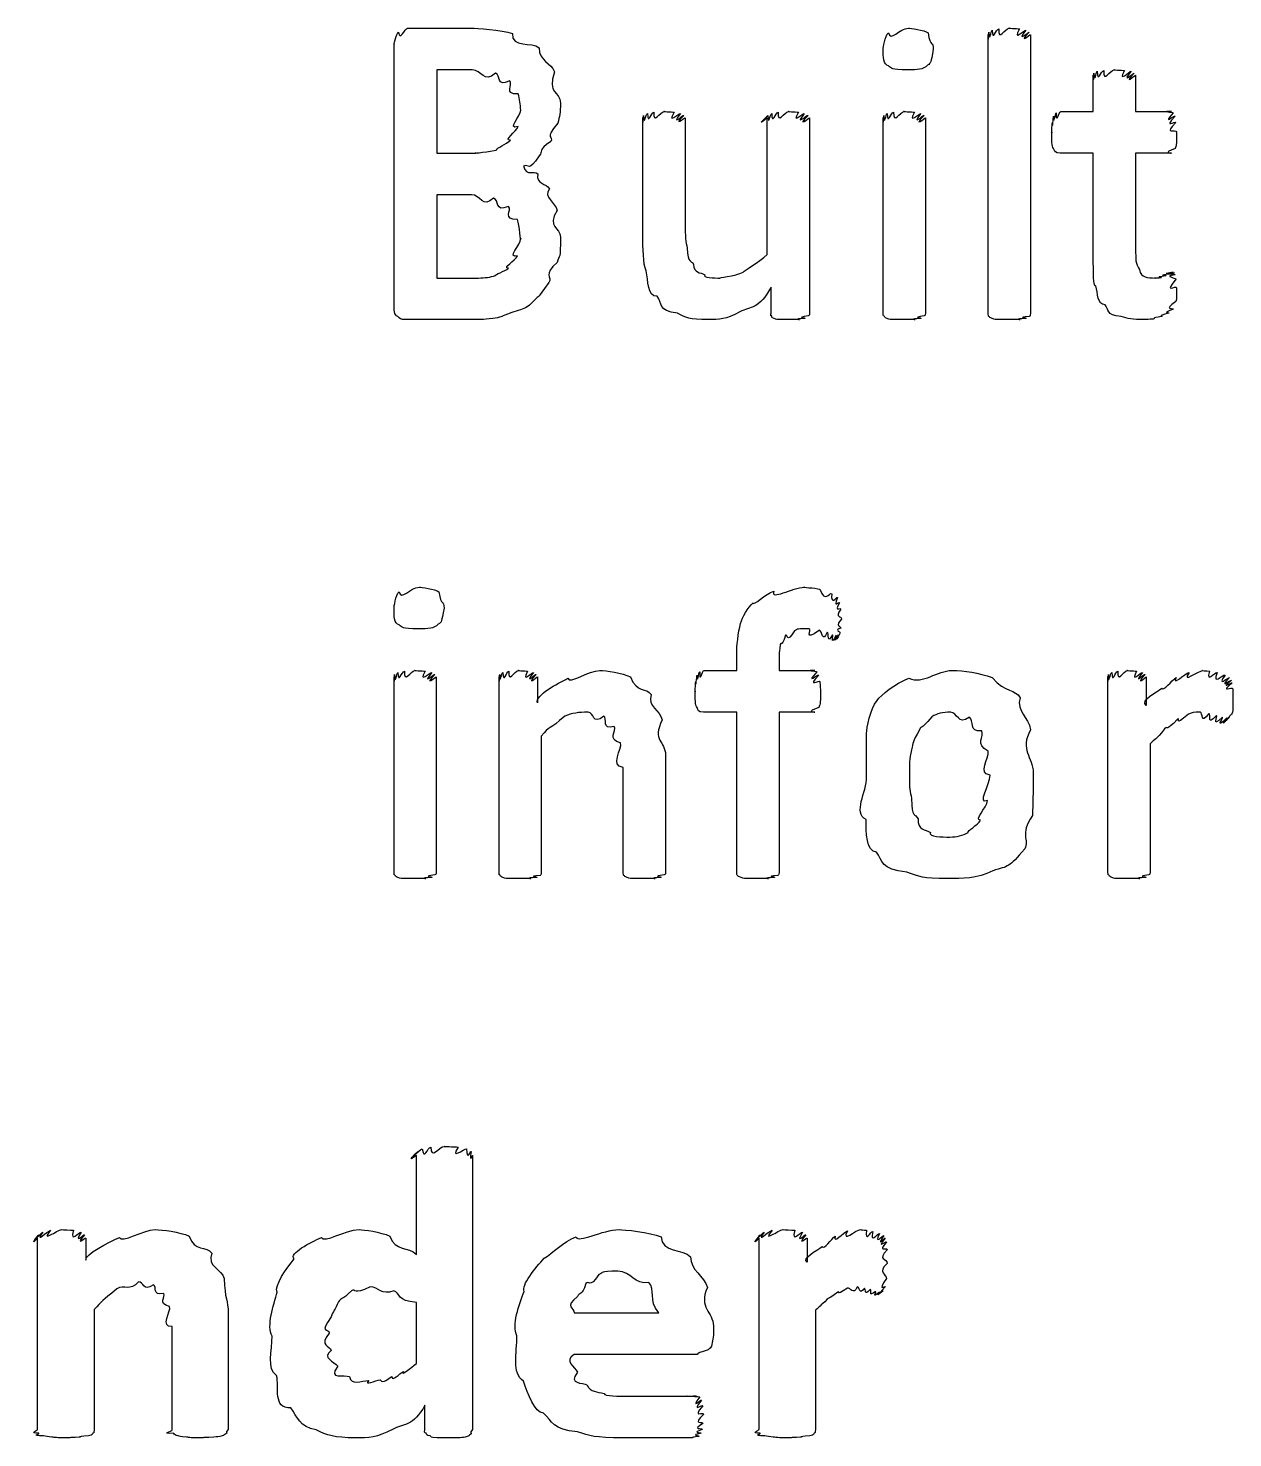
# Model space of a CAD drawing. Header units: millimetres. Extents: x 0 to 216, y 0 to 279.
# Drawn here: x 22.65 to 32.86, y 76.6 to 88.54 of the extents above; entities that cross this region are included whole.
import ezdxf

# ---------------------------------------------------------------- set-up
doc = ezdxf.new("R2010")
doc.units = ezdxf.units.MM
doc.layers.get('0').update_dxf_attribs({"linetype": 'CONTINUOUS'})

msp = doc.modelspace()

# ---------------------------------------------------------------- linework, layer by layer
at = {"color": 0}
for p, q in [((25.8685, 88.5391), (26.4087, 88.5391)), ((25.7528, 86.202), (25.7528, 88.4068)), ((30.7895, 86.1247), (30.7895, 88.4837)), ((31.1478, 88.4837), (31.1478, 86.1247)), ((30.3237, 88.3627), (30.3237, 88.3627)), ((26.4142, 88.1863), (26.1166, 88.1863)), ((26.1166, 88.1863), (26.1166, 87.4808)), ((31.6797, 87.8336), (31.6797, 88.1422)), ((32.038, 88.1422), (32.038, 87.8336)), ((26.8277, 87.8445), (26.8277, 87.8445)), ((31.4041, 87.8336), (31.6797, 87.8336)), ((32.038, 87.8336), (32.3412, 87.8336)), ((27.8626, 86.7914), (27.8626, 87.7782)), ((28.2208, 87.7782), (28.2208, 86.8909)), ((28.9154, 86.6207), (28.9154, 87.7782)), ((29.2737, 87.7782), (29.2737, 86.1247)), ((29.8993, 86.1247), (29.8993, 87.7782)), ((30.2576, 87.7782), (30.2576, 86.1247)), ((26.1166, 87.4808), (26.4473, 87.4808)), ((31.6797, 87.4808), (31.3986, 87.4808)), ((31.6797, 86.5875), (31.6797, 87.4808)), ((32.3412, 87.4808), (32.038, 87.4808)), ((32.038, 87.4808), (32.038, 86.7089)), ((26.4087, 87.128), (26.1166, 87.128)), ((26.1166, 87.128), (26.1166, 86.4224)), ((26.8277, 86.7586), (26.8277, 86.7586)), ((27.1639, 86.7696), (27.1639, 86.7696)), ((26.1166, 86.4224), (26.4694, 86.4224)), ((28.9485, 86.1247), (28.9485, 86.3452)), ((32.3853, 86.3395), (32.3853, 86.3395)), ((26.4197, 86.0697), (25.8575, 86.0697)), ((26.1772, 83.6263), (26.1772, 83.6263)), ((29.5451, 83.5325), (29.5451, 83.5325)), ((28.6577, 83.0972), (28.6577, 83.246)), ((29.016, 83.2072), (29.016, 83.0972)), ((25.7528, 81.3883), (25.7528, 83.0421)), ((26.1111, 83.0421), (26.1111, 81.3883)), ((26.643, 81.3883), (26.643, 83.0421)), ((26.9682, 83.0421), (26.9682, 82.8216)), ((28.3766, 83.0972), (28.6577, 83.0972)), ((29.016, 83.0972), (29.3191, 83.0972)), ((31.8037, 81.3883), (31.8037, 83.0421)), ((32.129, 83.0421), (32.129, 82.7994)), ((32.8621, 82.8601), (32.8621, 82.8601)), ((28.6577, 82.7444), (28.3766, 82.7444)), ((28.6577, 81.3883), (28.6577, 82.7444)), ((29.3191, 82.7444), (29.016, 82.7444)), ((29.016, 82.7444), (29.016, 81.3883)), ((27.0013, 82.5405), (27.0013, 81.3883)), ((32.162, 82.4742), (32.162, 81.3883)), ((28.0541, 82.3807), (28.0541, 81.3883)), ((27.6958, 81.3883), (27.6958, 82.2759)), ((30.806, 82.2096), (30.806, 82.2096)), ((31.1699, 82.2318), (31.1699, 82.2318)), ((25.943, 78.1498), (25.943, 78.9876)), ((26.417, 78.9876), (26.417, 76.6671)), ((22.7321, 76.6671), (22.7321, 78.2877)), ((23.14, 78.2877), (23.14, 78.1004)), ((28.8465, 76.6671), (28.8465, 78.2877)), ((29.2544, 78.2877), (29.2544, 78.0838)), ((29.9324, 78.0729), (29.9324, 78.0729)), ((23.2117, 77.6813), (23.2117, 76.6618)), ((24.3472, 77.6482), (24.3472, 76.6671)), ((25.943, 77.2238), (25.943, 77.742)), ((27.2796, 77.6538), (27.9962, 77.6538)), ((29.326, 77.676), (29.326, 76.6671)), ((23.8731, 76.6618), (23.8731, 77.5381)), ((28.4593, 77.5437), (28.4593, 77.4665)), ((28.3104, 77.301), (27.2796, 77.301)), ((26.0146, 76.6727), (26.0146, 76.871))]:
    msp.add_line(p, q, dxfattribs=at)
for points in [[(25.7528, 88.4068), (25.7528, 88.3804), (25.7652, 88.4865), (25.7914, 88.5059)], [(25.7914, 88.5059), (25.8038, 88.4206), (25.8423, 88.5391), (25.8685, 88.5391)], [(26.4087, 88.5391), (26.4473, 88.5391), (26.6637, 88.5239), (26.756, 88.495)], [(29.9434, 88.5003), (29.9613, 88.4206), (30.033, 88.5391), (30.1143, 88.5391)], [(30.1143, 88.5391), (30.1225, 88.5391), (30.2493, 88.5254), (30.2796, 88.5003)], [(30.7895, 88.4837), (30.7895, 88.3916), (30.7909, 88.4975), (30.795, 88.5059)], [(30.795, 88.5059), (30.8005, 88.4068), (30.8115, 88.5183), (30.8226, 88.5225)], [(30.8226, 88.5225), (30.8253, 88.4178), (30.8556, 88.5335), (30.8777, 88.5335)], [(30.8777, 88.5335), (30.8736, 88.4206), (30.9328, 88.5391), (30.9659, 88.5391)], [(30.9659, 88.5391), (30.9438, 88.5391), (31.032, 88.5363), (31.0541, 88.5335)], [(31.0541, 88.5335), (30.9907, 88.4178), (31.0982, 88.5292), (31.1092, 88.5225)], [(31.1092, 88.5225), (31.0169, 88.4068), (31.1326, 88.5126), (31.1368, 88.5059)], [(31.1368, 88.5059), (31.0279, 88.3916), (31.1478, 88.4908), (31.1478, 88.4837)], [(26.756, 88.495), (26.7477, 88.3652), (26.9227, 88.4287), (26.982, 88.3737)], [(29.8993, 88.3627), (29.8993, 88.3694), (29.9131, 88.4742), (29.9434, 88.5003)], [(30.2796, 88.5003), (30.2989, 88.3737), (30.3237, 88.4315), (30.3237, 88.3627)], [(26.982, 88.3737), (26.9834, 88.2551), (27.0839, 88.2495), (27.1143, 88.1697)], [(29.9434, 88.2191), (29.8993, 88.2329), (29.8993, 88.2922), (29.8993, 88.3627)], [(30.3237, 88.3627), (30.2989, 88.2371), (30.3072, 88.2495), (30.2741, 88.2248)], [(26.6127, 88.1585), (26.5135, 88.0678), (26.4983, 88.1863), (26.4142, 88.1863)], [(26.734, 88.0925), (26.6127, 88.0346), (26.6637, 88.1433), (26.6127, 88.1585)], [(27.1143, 88.1697), (27.0454, 87.9796), (27.1639, 88.0043), (27.1639, 87.9052)], [(30.1088, 88.1863), (29.9572, 88.1863), (29.9723, 88.1973), (29.9434, 88.2191)], [(30.2741, 88.2248), (30.2369, 88.1863), (30.1887, 88.1863), (30.1088, 88.1863)], [(31.6797, 88.1422), (31.6797, 88.0428), (31.6811, 88.1503), (31.6852, 88.1585)], [(31.6852, 88.1585), (31.6907, 88.0565), (31.7018, 88.1712), (31.7128, 88.175)], [(31.7128, 88.175), (31.7155, 88.065), (31.7459, 88.1807), (31.7679, 88.1807)], [(31.7679, 88.1807), (31.7638, 88.0678), (31.823, 88.1863), (31.8561, 88.1863)], [(31.8561, 88.1863), (31.8341, 88.1863), (31.9223, 88.1835), (31.9443, 88.1807)], [(31.9443, 88.1807), (31.8809, 88.065), (31.9884, 88.1779), (31.9994, 88.175)], [(31.9994, 88.175), (31.9071, 88.0565), (32.0228, 88.1655), (32.027, 88.1585)], [(32.027, 88.1585), (31.9181, 88.0428), (32.038, 88.1447), (32.038, 88.1422)], [(26.8056, 87.9821), (26.6747, 87.9768), (26.767, 88.0622), (26.734, 88.0925)], [(26.8277, 87.8445), (26.8222, 87.8914), (26.8194, 87.9408), (26.8056, 87.9821)], [(27.1639, 87.9052), (27.1639, 87.8223), (27.1556, 87.7895), (27.1418, 87.7341)], [(26.8056, 87.7066), (26.7036, 87.6748), (26.8277, 87.7962), (26.8277, 87.8445)], [(27.8626, 87.7782), (27.8626, 87.6861), (27.8639, 87.7919), (27.8681, 87.8004)], [(27.8681, 87.8004), (27.8736, 87.7013), (27.886, 87.8127), (27.9011, 87.817)], [(27.9011, 87.817), (27.9025, 87.7122), (27.9342, 87.8279), (27.9563, 87.8279)], [(27.9563, 87.8279), (27.9466, 87.715), (28.0072, 87.8336), (28.0445, 87.8336)], [(28.0445, 87.8336), (28.0169, 87.8336), (28.1051, 87.8307), (28.1271, 87.8279)], [(28.1271, 87.8279), (28.061, 87.7122), (28.1671, 87.8237), (28.1823, 87.817)], [(28.1823, 87.817), (28.0899, 87.7013), (28.2057, 87.8071), (28.2098, 87.8004)], [(28.2098, 87.8004), (28.101, 87.69), (28.2208, 87.7895), (28.2208, 87.7782)], [(28.9154, 87.7782), (28.7996, 87.6861), (28.9168, 87.7919), (28.9209, 87.8004)], [(28.9209, 87.8004), (28.9278, 87.7013), (28.9388, 87.8127), (28.954, 87.817)], [(28.954, 87.817), (28.9567, 87.7122), (28.987, 87.8279), (29.0091, 87.8279)], [(29.0091, 87.8279), (29.0008, 87.715), (29.0601, 87.8336), (29.0973, 87.8336)], [(29.0973, 87.8336), (29.0711, 87.8336), (29.1579, 87.8307), (29.1799, 87.8279)], [(29.1799, 87.8279), (29.1152, 87.7122), (29.2185, 87.8237), (29.2296, 87.817)], [(29.2296, 87.817), (29.1414, 87.7013), (29.2544, 87.8071), (29.2626, 87.8004)], [(29.2626, 87.8004), (29.1551, 87.6861), (29.2737, 87.7852), (29.2737, 87.7782)], [(29.8993, 87.7782), (29.8993, 87.6861), (29.9007, 87.7919), (29.9048, 87.8004)], [(29.9048, 87.8004), (29.9103, 87.7013), (29.9213, 87.8127), (29.9324, 87.817)], [(29.9324, 87.817), (29.9351, 87.7122), (29.9654, 87.8279), (29.9875, 87.8279)], [(29.9875, 87.8279), (29.9834, 87.715), (30.0426, 87.8336), (30.0757, 87.8336)], [(30.0757, 87.8336), (30.0536, 87.8336), (30.1418, 87.8307), (30.1639, 87.8279)], [(30.1639, 87.8279), (30.1005, 87.7122), (30.208, 87.8237), (30.219, 87.817)], [(30.219, 87.817), (30.1267, 87.7013), (30.2424, 87.8071), (30.2466, 87.8004)], [(30.2466, 87.8004), (30.1377, 87.6861), (30.2576, 87.7852), (30.2576, 87.7782)], [(31.3325, 87.7397), (31.3338, 87.6748), (31.3393, 87.7796), (31.3435, 87.7947)], [(31.3435, 87.7947), (31.3449, 87.7037), (31.3573, 87.8184), (31.3655, 87.8223)], [(31.3655, 87.8223), (31.3628, 87.715), (31.389, 87.8336), (31.4041, 87.8336)], [(32.3412, 87.8336), (32.2447, 87.8336), (32.3536, 87.8293), (32.3577, 87.8223)], [(32.3577, 87.8223), (32.2557, 87.7037), (32.3701, 87.8085), (32.3742, 87.7947)], [(32.3742, 87.7947), (32.264, 87.6748), (32.3798, 87.7616), (32.3798, 87.7397)], [(26.7395, 87.5908), (26.6747, 87.5866), (26.7904, 87.6625), (26.8056, 87.7066)], [(27.1418, 87.7341), (27.0206, 87.5937), (27.1102, 87.6268), (27.0812, 87.5799)], [(31.3269, 87.6572), (31.3269, 87.6307), (31.3283, 87.7175), (31.3325, 87.7397)], [(32.3798, 87.7397), (32.2667, 87.6307), (32.3853, 87.69), (32.3853, 87.6572)], [(26.6237, 87.5083), (26.6154, 87.5206), (26.7091, 87.5577), (26.7395, 87.5908)], [(27.0812, 87.5799), (26.9655, 87.5026), (27.022, 87.4945), (26.982, 87.4586)], [(31.3435, 87.5192), (31.3269, 87.5358), (31.3269, 87.5937), (31.3269, 87.6572)], [(32.3853, 87.6572), (32.3853, 87.5358), (32.3812, 87.5482), (32.3742, 87.5192)], [(26.4473, 87.4808), (26.406, 87.4808), (26.5796, 87.4889), (26.6237, 87.5083)], [(26.982, 87.4586), (26.8883, 87.3111), (26.9007, 87.3926), (26.8497, 87.3704)], [(31.3986, 87.4808), (31.3517, 87.4808), (31.3573, 87.4931), (31.3435, 87.5192)], [(32.3742, 87.5192), (32.253, 87.4808), (32.3549, 87.4808), (32.3412, 87.4808)], [(26.8497, 87.3704), (26.88, 87.2779), (26.9338, 87.3372), (26.971, 87.3044)], [(26.971, 87.3044), (26.9572, 87.212), (27.044, 87.2285), (27.0702, 87.1774)], [(26.5961, 87.1001), (26.5024, 87.0095), (26.4859, 87.128), (26.4087, 87.128)], [(26.7229, 87.0285), (26.6017, 86.9763), (26.6471, 87.085), (26.5961, 87.1001)], [(27.0702, 87.1774), (27.0123, 87.1086), (27.1212, 87.0645), (27.1363, 86.9957)], [(26.8001, 86.9184), (26.6678, 86.9142), (26.756, 86.9982), (26.7229, 87.0285)], [(27.1363, 86.9957), (27.0454, 86.8521), (27.1639, 86.8497), (27.1639, 86.7696)], [(26.8277, 86.7586), (26.8222, 86.7089), (26.818, 86.8743), (26.8001, 86.9184)], [(28.2208, 86.8909), (28.2181, 86.7639), (28.2264, 86.7311), (28.2374, 86.6757)], [(26.8001, 86.6098), (26.7036, 86.5904), (26.8277, 86.7033), (26.8277, 86.7586)], [(27.1639, 86.7696), (27.1639, 86.5766), (27.1543, 86.6207), (27.1363, 86.5547)], [(27.8901, 86.4828), (27.8626, 86.5463), (27.8626, 86.6704), (27.8626, 86.7914)], [(26.7229, 86.505), (26.6678, 86.5064), (26.7808, 86.5685), (26.8001, 86.6098)], [(28.2374, 86.6757), (28.2443, 86.5396), (28.2704, 86.578), (28.2925, 86.5382)], [(28.7114, 86.4718), (28.7252, 86.4884), (28.841, 86.5547), (28.9154, 86.6207)], [(32.038, 86.7089), (32.0353, 86.5173), (32.0491, 86.541), (32.0711, 86.4941)], [(26.6127, 86.4443), (26.6044, 86.4514), (26.6926, 86.4789), (26.7229, 86.505)], [(27.1363, 86.5547), (27.0123, 86.4471), (27.0977, 86.4348), (27.0647, 86.3836)], [(27.9838, 86.2679), (27.8984, 86.2637), (27.908, 86.4016), (27.8901, 86.4828)], [(28.2925, 86.5382), (28.2925, 86.4623), (28.349, 86.4718), (28.3862, 86.45)], [(28.5185, 86.4224), (28.4827, 86.4224), (28.648, 86.4387), (28.7114, 86.4718)], [(31.7018, 86.3561), (31.6797, 86.3258), (31.6797, 86.4994), (31.6797, 86.5875)], [(32.0711, 86.4941), (32.0835, 86.4224), (32.14, 86.4224), (32.2034, 86.4224)], [(32.3301, 86.4609), (32.2419, 86.4553), (32.3494, 86.4718), (32.3577, 86.4718)], [(32.3577, 86.4718), (32.253, 86.4553), (32.3646, 86.469), (32.3687, 86.4665)], [(26.4694, 86.4224), (26.5204, 86.4224), (26.5713, 86.4291), (26.6127, 86.4443)], [(27.0647, 86.3836), (26.9503, 86.2266), (26.9985, 86.2859), (26.9544, 86.2461)], [(28.3862, 86.45), (28.3656, 86.4224), (28.4661, 86.4224), (28.5185, 86.4224)], [(31.7789, 86.1963), (31.7128, 86.1977), (31.7197, 86.2926), (31.7018, 86.3561)], [(32.2034, 86.4224), (32.1675, 86.4224), (32.2433, 86.4235), (32.2585, 86.4277)], [(32.2585, 86.4277), (32.1979, 86.4334), (32.286, 86.4401), (32.2971, 86.4443)], [(32.2971, 86.4443), (32.2227, 86.4443), (32.3219, 86.4567), (32.3301, 86.4609)], [(32.3687, 86.4665), (32.2599, 86.4514), (32.3742, 86.4609), (32.3742, 86.45)], [(32.3742, 86.45), (32.264, 86.4334), (32.3798, 86.4291), (32.3798, 86.4112)], [(32.3798, 86.4112), (32.2667, 86.2789), (32.3853, 86.3685), (32.3853, 86.3395)], [(26.9544, 86.2461), (26.8621, 86.1466), (26.8607, 86.1716), (26.8056, 86.1466)], [(28.1547, 86.1247), (27.9866, 86.1427), (28.0279, 86.2087), (27.9838, 86.2679)], [(28.9485, 86.3452), (28.8506, 86.1579), (28.7721, 86.1797), (28.6839, 86.1356)], [(32.3853, 86.3395), (32.3853, 86.202), (32.3825, 86.2528), (32.3798, 86.2238)], [(25.7859, 86.0972), (25.7528, 86.1095), (25.7528, 86.1536), (25.7528, 86.202)], [(26.8056, 86.1466), (26.6347, 86.0944), (26.6912, 86.1), (26.6292, 86.0859)], [(28.4193, 86.0697), (28.2484, 86.0697), (28.2277, 86.0873), (28.1547, 86.1247)], [(28.6839, 86.1356), (28.5598, 86.0697), (28.5102, 86.0697), (28.4193, 86.0697)], [(28.954, 86.1025), (28.9388, 86.0986), (28.9485, 86.1162), (28.9485, 86.1247)], [(29.2737, 86.1247), (29.2737, 86.0986), (29.2696, 86.1095), (29.2626, 86.1025)], [(29.9048, 86.1025), (29.8993, 86.0986), (29.8993, 86.1162), (29.8993, 86.1247)], [(30.2576, 86.1247), (30.2548, 86.0986), (30.2534, 86.1095), (30.2466, 86.1025)], [(30.795, 86.0972), (30.7895, 86.0944), (30.7895, 86.1138), (30.7895, 86.1247)], [(31.1478, 86.1247), (31.1451, 86.0944), (31.1437, 86.1039), (31.1368, 86.0972)], [(31.9168, 86.0972), (31.7817, 86.1095), (31.8148, 86.1522), (31.7789, 86.1963)], [(32.3191, 86.1247), (32.2048, 86.0944), (32.2805, 86.1039), (32.2585, 86.0972)], [(32.3577, 86.1579), (32.2419, 86.1162), (32.3371, 86.1356), (32.3191, 86.1247)], [(32.3798, 86.2238), (32.2599, 86.1427), (32.3687, 86.1716), (32.3577, 86.1579)], [(25.8575, 86.0697), (25.7969, 86.0697), (25.8079, 86.0778), (25.7859, 86.0972)], [(26.6292, 86.0859), (26.5135, 86.0697), (26.4997, 86.0697), (26.4197, 86.0697)], [(28.976, 86.0806), (28.9457, 86.0834), (28.9567, 86.0944), (28.954, 86.1025)], [(29.0256, 86.0697), (28.9719, 86.0721), (28.9898, 86.0764), (28.976, 86.0806)], [(29.1083, 86.0697), (29.0118, 86.0697), (29.0477, 86.0697), (29.0256, 86.0697)], [(29.1855, 86.0697), (29.078, 86.0697), (29.1414, 86.0697), (29.1083, 86.0697)], [(29.2351, 86.0806), (29.1193, 86.0721), (29.2075, 86.0721), (29.1855, 86.0697)], [(29.2626, 86.1025), (29.1441, 86.0834), (29.2489, 86.0873), (29.2351, 86.0806)], [(29.9324, 86.0806), (29.9103, 86.0834), (29.9117, 86.0944), (29.9048, 86.1025)], [(29.9875, 86.0697), (29.9351, 86.0721), (29.9461, 86.0764), (29.9324, 86.0806)], [(30.0757, 86.0697), (29.9834, 86.0697), (30.0123, 86.0697), (29.9875, 86.0697)], [(30.1639, 86.0697), (30.0536, 86.0697), (30.1115, 86.0697), (30.0757, 86.0697)], [(30.219, 86.0806), (30.1005, 86.0721), (30.1887, 86.0721), (30.1639, 86.0697)], [(30.2466, 86.1025), (30.1267, 86.0834), (30.2328, 86.0873), (30.219, 86.0806)], [(30.8226, 86.0806), (30.8005, 86.0834), (30.8019, 86.0929), (30.795, 86.0972)], [(30.8777, 86.0697), (30.8253, 86.0721), (30.8364, 86.0764), (30.8226, 86.0806)], [(30.9659, 86.0697), (30.8736, 86.0697), (30.9025, 86.0697), (30.8777, 86.0697)], [(31.0541, 86.0697), (30.9438, 86.0697), (31.0017, 86.0697), (30.9659, 86.0697)], [(31.1092, 86.0806), (30.9907, 86.0721), (31.0789, 86.0721), (31.0541, 86.0697)], [(31.1368, 86.0972), (31.0169, 86.0834), (31.123, 86.0873), (31.1092, 86.0806)], [(32.1097, 86.0697), (32.0105, 86.0697), (31.9719, 86.0778), (31.9168, 86.0972)], [(32.1868, 86.075), (32.1097, 86.0697), (32.1345, 86.0697), (32.1097, 86.0697)], [(32.2585, 86.0972), (32.1607, 86.0806), (32.2116, 86.082), (32.1868, 86.075)], [(25.7528, 83.6263), (25.7528, 83.633), (25.7666, 83.7378), (25.7969, 83.7639)], [(25.7969, 83.7639), (25.8148, 83.6842), (25.8864, 83.8027), (25.9678, 83.8027)], [(25.9678, 83.8027), (25.976, 83.8027), (26.1028, 83.789), (26.1331, 83.7639)], [(26.1331, 83.7639), (26.1524, 83.6373), (26.1772, 83.6951), (26.1772, 83.6263)], [(28.7955, 83.6704), (28.7969, 83.6401), (28.9016, 83.7477), (28.9719, 83.7696)], [(28.9719, 83.7696), (28.9402, 83.6842), (29.1317, 83.8027), (29.231, 83.8027)], [(29.231, 83.8027), (29.2006, 83.8027), (29.3191, 83.7971), (29.3632, 83.7861)], [(29.3632, 83.7861), (29.4073, 83.662), (29.4404, 83.7614), (29.4624, 83.7477)], [(29.4624, 83.7477), (29.4542, 83.6373), (29.5038, 83.7255), (29.5121, 83.7145)], [(25.7969, 83.4831), (25.7528, 83.4969), (25.7528, 83.5561), (25.7528, 83.6263)], [(26.1772, 83.6263), (26.1524, 83.5007), (26.1607, 83.5131), (26.1276, 83.4884)], [(28.6907, 83.494), (28.7045, 83.5519), (28.7514, 83.6263), (28.7955, 83.6704)], [(29.5121, 83.7145), (29.4694, 83.6154), (29.5245, 83.6884), (29.5286, 83.6704)], [(29.5286, 83.6704), (29.4804, 83.5822), (29.5396, 83.6373), (29.5396, 83.6154)], [(29.5396, 83.6154), (29.4845, 83.5381), (29.5451, 83.5656), (29.5451, 83.5325)], [(26.1276, 83.4884), (26.0904, 83.4499), (26.0422, 83.4499), (25.9623, 83.4499)], [(28.6577, 83.246), (28.6577, 83.2915), (28.6687, 83.4238), (28.6907, 83.494)], [(29.5451, 83.5325), (29.4845, 83.4718), (29.5424, 83.4732), (29.5396, 83.4552)], [(25.9623, 83.4499), (25.8107, 83.4499), (25.8258, 83.4609), (25.7969, 83.4831)], [(29.0711, 83.3949), (29.0325, 83.2764), (29.038, 83.3508), (29.027, 83.3176)], [(29.1483, 83.4334), (29.0725, 83.3134), (29.0932, 83.4125), (29.0711, 83.3949)], [(29.2696, 83.4499), (29.1345, 83.4499), (29.1814, 83.4443), (29.1483, 83.4334)], [(29.3577, 83.439), (29.2158, 83.3314), (29.3026, 83.4499), (29.2696, 83.4499)], [(29.4239, 83.4224), (29.3853, 83.3205), (29.3825, 83.4348), (29.3577, 83.439)], [(29.468, 83.4002), (29.4211, 83.3067), (29.4418, 83.414), (29.4239, 83.4224)], [(29.501, 83.3949), (29.4473, 83.2954), (29.4817, 83.396), (29.468, 83.4002)], [(29.5176, 83.4002), (29.4624, 83.2954), (29.5079, 83.3949), (29.501, 83.3949)], [(29.5341, 83.4168), (29.4735, 83.3025), (29.5245, 83.403), (29.5176, 83.4002)], [(29.5396, 83.4552), (29.4804, 83.439), (29.5369, 83.4277), (29.5341, 83.4168)], [(29.027, 83.3176), (29.0132, 83.2143), (29.016, 83.2513), (29.016, 83.2072)], [(25.7528, 83.0421), (25.7528, 82.9497), (25.7542, 83.0559), (25.7583, 83.064)], [(25.7583, 83.064), (25.7638, 82.9649), (25.7748, 83.0763), (25.7859, 83.0806)], [(25.7859, 83.0806), (25.7886, 82.9758), (25.8189, 83.0915), (25.841, 83.0915)], [(25.841, 83.0915), (25.8368, 82.9786), (25.8961, 83.0972), (25.9292, 83.0972)], [(25.9292, 83.0972), (25.9071, 83.0972), (25.9953, 83.0943), (26.0174, 83.0915)], [(26.0174, 83.0915), (25.954, 82.9758), (26.0615, 83.0873), (26.0725, 83.0806)], [(26.0725, 83.0806), (25.9801, 82.9649), (26.0959, 83.0711), (26.1001, 83.064)], [(26.1001, 83.064), (25.9912, 82.9497), (26.1111, 83.0488), (26.1111, 83.0421)], [(26.643, 83.0421), (26.643, 82.9497), (26.6444, 83.0559), (26.6485, 83.064)], [(26.6485, 83.064), (26.6499, 82.9649), (26.6609, 83.0763), (26.6761, 83.0806)], [(26.6761, 83.0806), (26.6788, 82.9758), (26.7064, 83.0915), (26.7257, 83.0915)], [(26.7257, 83.0915), (26.7202, 82.9786), (26.7753, 83.0972), (26.8084, 83.0972)], [(26.8084, 83.0972), (26.7822, 83.0972), (26.8635, 83.0943), (26.8855, 83.0915)], [(26.8855, 83.0915), (26.8263, 82.9758), (26.9241, 83.0873), (26.9351, 83.0806)], [(26.9351, 83.0806), (26.8483, 82.9649), (26.953, 83.0711), (26.9572, 83.064)], [(26.9572, 83.064), (26.8593, 82.9497), (26.9682, 83.0488), (26.9682, 83.0421)], [(26.9682, 82.8216), (26.9475, 82.8904), (27.1418, 82.9867), (27.2273, 83.0308)], [(27.2273, 83.0308), (27.2383, 82.9786), (27.405, 83.0972), (27.4974, 83.0972)], [(27.4974, 83.0972), (27.5498, 83.0972), (27.6862, 83.0778), (27.7565, 83.0421)], [(27.7565, 83.0421), (27.8116, 82.9056), (27.8887, 82.955), (27.9328, 82.8933)], [(28.3104, 83.0033), (28.3118, 82.9388), (28.3173, 83.0432), (28.3215, 83.0584)], [(28.3215, 83.0584), (28.3228, 82.9677), (28.3352, 83.082), (28.3435, 83.0862)], [(28.3435, 83.0862), (28.3407, 82.9786), (28.3656, 83.0972), (28.3766, 83.0972)], [(29.3191, 83.0972), (29.2227, 83.0972), (29.3315, 83.0929), (29.3357, 83.0862)], [(29.3357, 83.0862), (29.2337, 82.9677), (29.3481, 83.0721), (29.3522, 83.0584)], [(29.3522, 83.0584), (29.2447, 82.9388), (29.3632, 83.0255), (29.3632, 83.0033)], [(29.8469, 82.8435), (29.88, 82.8904), (29.9985, 82.9867), (30.117, 83.0308)], [(30.117, 83.0308), (30.2355, 82.9786), (30.3596, 83.0972), (30.4808, 83.0972)], [(30.4808, 83.0972), (30.5883, 83.0972), (30.7082, 83.0763), (30.8226, 83.0365)], [(30.8226, 83.0365), (30.9383, 82.9014), (31.0183, 82.9426), (31.0596, 82.8657)], [(31.8037, 83.0421), (31.8037, 82.9497), (31.8051, 83.0559), (31.8093, 83.064)], [(31.8093, 83.064), (31.8106, 82.9649), (31.8217, 83.0763), (31.8368, 83.0806)], [(31.8368, 83.0806), (31.8396, 82.9758), (31.8671, 83.0915), (31.8864, 83.0915)], [(31.8864, 83.0915), (31.8809, 82.9786), (31.936, 83.0972), (31.9691, 83.0972)], [(31.9691, 83.0972), (31.9429, 83.0972), (32.0242, 83.0943), (32.0463, 83.0915)], [(32.0463, 83.0915), (31.987, 82.9758), (32.0849, 83.0873), (32.0959, 83.0806)], [(32.0959, 83.0806), (32.0091, 82.9649), (32.1138, 83.0711), (32.1179, 83.064)], [(32.1179, 83.064), (32.0201, 82.9497), (32.129, 83.0488), (32.129, 83.0421)], [(32.2612, 82.9483), (32.2695, 82.9165), (32.3453, 83.0143), (32.3825, 83.0365)], [(32.3825, 83.0365), (32.3439, 82.9606), (32.4556, 83.0721), (32.4928, 83.0806)], [(32.4928, 83.0806), (32.4211, 82.9786), (32.5713, 83.0972), (32.6085, 83.0972)], [(32.6085, 83.0972), (32.5892, 83.0972), (32.6416, 83.0943), (32.6636, 83.0915)], [(32.6636, 83.0915), (32.6333, 82.9758), (32.7077, 83.0873), (32.7298, 83.0806)], [(32.7298, 83.0806), (32.6815, 82.9606), (32.7767, 83.0654), (32.7959, 83.0584)], [(32.7959, 83.0584), (32.7188, 82.9455), (32.8263, 83.0432), (32.8345, 83.0365)], [(32.8345, 83.0365), (32.7326, 82.9317), (32.8469, 83.0213), (32.8511, 83.0143)], [(32.8511, 83.0143), (32.7408, 82.9208), (32.8566, 83.0033), (32.8566, 82.9924)], [(27.9328, 82.8933), (27.8997, 82.7842), (28.0072, 82.7624), (28.0265, 82.6781)], [(28.3049, 82.9208), (28.3049, 82.8947), (28.3063, 82.9815), (28.3104, 83.0033)], [(28.3215, 82.7828), (28.3049, 82.7994), (28.3049, 82.8573), (28.3049, 82.9208)], [(29.3688, 82.9208), (29.366, 82.7994), (29.3632, 82.8118), (29.3522, 82.7828)], [(29.3632, 83.0033), (29.366, 82.8947), (29.3688, 82.9539), (29.3688, 82.9208)], [(32.129, 82.7994), (32.0683, 82.8435), (32.2199, 82.9109), (32.2612, 82.9483)], [(32.8566, 82.9924), (32.7436, 82.8985), (32.8621, 82.9649), (32.8621, 82.9426)], [(32.8621, 82.9426), (32.8621, 82.8573), (32.8621, 82.8957), (32.8621, 82.8601)], [(28.3766, 82.7444), (28.327, 82.7444), (28.3325, 82.7567), (28.3215, 82.7828)], [(29.3522, 82.7828), (29.231, 82.7444), (29.3329, 82.7444), (29.3191, 82.7444)], [(29.7587, 82.5623), (29.7587, 82.6149), (29.7877, 82.7663), (29.8469, 82.8435)], [(31.0596, 82.8657), (31.0224, 82.7511), (31.1326, 82.7017), (31.1478, 82.5955)], [(32.8621, 82.7775), (32.8621, 82.7444), (32.8579, 82.7387), (32.8511, 82.7278)], [(32.8621, 82.8601), (32.8621, 82.7885), (32.8621, 82.7994), (32.8621, 82.7775)], [(27.1997, 82.7112), (27.0688, 82.586), (27.0702, 82.6354), (27.0013, 82.5405)], [(27.3982, 82.7444), (27.3155, 82.7444), (27.2659, 82.7334), (27.1997, 82.7112)], [(27.5305, 82.7112), (27.4326, 82.6258), (27.4491, 82.7444), (27.3982, 82.7444)], [(27.6187, 82.623), (27.5057, 82.586), (27.5663, 82.6918), (27.5305, 82.7112)], [(28.0265, 82.6781), (27.9356, 82.5017), (28.0541, 82.4978), (28.0541, 82.3807)], [(30.31, 82.7056), (30.2025, 82.5747), (30.2342, 82.6424), (30.2052, 82.5955)], [(30.4698, 82.7444), (30.405, 82.7444), (30.3541, 82.7306), (30.31, 82.7056)], [(30.6296, 82.7003), (30.5304, 82.6258), (30.5318, 82.7444), (30.4698, 82.7444)], [(30.7344, 82.5846), (30.6186, 82.5708), (30.6737, 82.6742), (30.6296, 82.7003)], [(32.3935, 82.6837), (32.2805, 82.568), (32.3233, 82.6368), (32.2833, 82.6012)], [(32.4872, 82.7278), (32.3467, 82.6079), (32.4266, 82.7056), (32.3935, 82.6837)], [(32.5865, 82.7444), (32.5272, 82.7444), (32.5203, 82.7387), (32.4872, 82.7278)], [(32.6581, 82.7334), (32.5865, 82.6258), (32.6113, 82.7444), (32.5865, 82.7444)], [(32.7243, 82.7169), (32.6333, 82.6149), (32.6829, 82.7292), (32.6581, 82.7334)], [(32.7739, 82.7003), (32.6705, 82.6036), (32.7422, 82.7126), (32.7243, 82.7169)], [(32.8125, 82.6946), (32.6995, 82.5927), (32.7877, 82.6961), (32.7739, 82.7003)], [(32.8345, 82.7003), (32.7215, 82.5927), (32.8235, 82.6946), (32.8125, 82.6946)], [(32.8511, 82.7278), (32.7326, 82.6036), (32.8414, 82.707), (32.8345, 82.7003)], [(27.6738, 82.4851), (27.5539, 82.5087), (27.6435, 82.586), (27.6187, 82.623)], [(29.7587, 82.1986), (29.7587, 82.2773), (29.7587, 82.4523), (29.7587, 82.5623)], [(30.2052, 82.5955), (30.1446, 82.4798), (30.1529, 82.4907), (30.1391, 82.4248)], [(30.7895, 82.4135), (30.6696, 82.4713), (30.7592, 82.5362), (30.7344, 82.5846)], [(31.1478, 82.5955), (31.0513, 82.4205), (31.1699, 82.3666), (31.1699, 82.2318)], [(32.2833, 82.6012), (32.2034, 82.4978), (32.2061, 82.5253), (32.162, 82.4742)], [(27.6958, 82.2759), (27.5801, 82.284), (27.6876, 82.4329), (27.6738, 82.4851)], [(30.1391, 82.4248), (30.1184, 82.3503), (30.1225, 82.2935), (30.1225, 82.2205)], [(30.806, 82.2096), (30.6917, 82.2262), (30.8005, 82.3503), (30.7895, 82.4135)], [(29.7532, 81.8349), (29.6402, 81.8914), (29.7587, 82.0621), (29.7587, 82.1986)], [(30.1225, 82.2205), (30.1184, 82.0857), (30.128, 82.0773), (30.1391, 82.0113)], [(30.784, 81.9947), (30.6917, 81.9573), (30.806, 82.1323), (30.806, 82.2096)], [(31.1699, 82.2318), (31.1699, 82.0346), (31.1671, 81.9781), (31.1643, 81.8677)], [(30.1391, 82.0113), (30.1405, 81.8402), (30.168, 81.8914), (30.1942, 81.8402)], [(30.7233, 81.8293), (30.6655, 81.8293), (30.773, 81.9312), (30.784, 81.9947)], [(29.8414, 81.559), (29.7546, 81.5605), (29.7532, 81.7273), (29.7532, 81.8349)], [(30.1942, 81.8402), (30.1914, 81.7411), (30.2548, 81.7534), (30.2989, 81.7245)], [(30.6186, 81.7245), (30.6104, 81.7369), (30.6972, 81.7852), (30.7233, 81.8293)], [(31.1643, 81.8677), (31.0486, 81.6998), (31.1423, 81.6666), (31.0982, 81.5869)], [(30.2989, 81.7245), (30.2796, 81.686), (30.3982, 81.686), (30.4643, 81.686)], [(30.4643, 81.686), (30.5222, 81.686), (30.5745, 81.6984), (30.6186, 81.7245)], [(31.0982, 81.5869), (30.9604, 81.4215), (30.9631, 81.4433), (30.8281, 81.3992)], [(30.1005, 81.3883), (29.8717, 81.4105), (29.8993, 81.4846), (29.8414, 81.559)], [(25.7583, 81.3664), (25.7528, 81.3622), (25.7528, 81.3802), (25.7528, 81.3883)], [(25.7859, 81.3442), (25.7638, 81.347), (25.7652, 81.358), (25.7583, 81.3664)], [(25.841, 81.3333), (25.7886, 81.3361), (25.7996, 81.34), (25.7859, 81.3442)], [(26.0725, 81.3442), (25.954, 81.3361), (26.0422, 81.3361), (26.0174, 81.3333)], [(26.1001, 81.3664), (25.9801, 81.347), (26.0863, 81.3513), (26.0725, 81.3442)], [(26.1111, 81.3883), (26.1083, 81.3622), (26.1069, 81.3731), (26.1001, 81.3664)], [(26.6485, 81.3664), (26.643, 81.3622), (26.643, 81.3802), (26.643, 81.3883)], [(26.6761, 81.3442), (26.654, 81.347), (26.6554, 81.358), (26.6485, 81.3664)], [(26.7312, 81.3333), (26.6788, 81.3361), (26.6899, 81.34), (26.6761, 81.3442)], [(26.9627, 81.3442), (26.8442, 81.3361), (26.9324, 81.3361), (26.9076, 81.3333)], [(26.9903, 81.3608), (26.8704, 81.347), (26.9765, 81.3513), (26.9627, 81.3442)], [(27.0013, 81.3883), (26.9985, 81.358), (26.9971, 81.3675), (26.9903, 81.3608)], [(27.7013, 81.3608), (27.6972, 81.358), (27.6958, 81.3774), (27.6958, 81.3883)], [(27.7289, 81.3442), (27.7082, 81.347), (27.7082, 81.3566), (27.7013, 81.3608)], [(27.784, 81.3333), (27.7344, 81.3361), (27.7427, 81.34), (27.7289, 81.3442)], [(28.0155, 81.3442), (27.8997, 81.3361), (27.9852, 81.3361), (27.9604, 81.3333)], [(28.0431, 81.3664), (27.9246, 81.347), (28.0293, 81.3513), (28.0155, 81.3442)], [(28.0541, 81.3883), (28.0541, 81.3622), (28.05, 81.3731), (28.0431, 81.3664)], [(28.6632, 81.3608), (28.6577, 81.358), (28.6577, 81.3774), (28.6577, 81.3883)], [(28.6963, 81.3442), (28.6687, 81.347), (28.6701, 81.3566), (28.6632, 81.3608)], [(28.7514, 81.3333), (28.6977, 81.3361), (28.71, 81.34), (28.6963, 81.3442)], [(28.9774, 81.3442), (28.8561, 81.3361), (28.9443, 81.3361), (28.9223, 81.3333)], [(29.005, 81.3608), (28.8851, 81.347), (28.9912, 81.3513), (28.9774, 81.3442)], [(29.016, 81.3883), (29.0132, 81.358), (29.0118, 81.3675), (29.005, 81.3608)], [(30.4478, 81.3333), (30.2218, 81.3333), (30.2176, 81.3513), (30.1005, 81.3883)], [(30.8281, 81.3992), (30.6917, 81.3333), (30.569, 81.3333), (30.4478, 81.3333)], [(31.8093, 81.3664), (31.8037, 81.3622), (31.8037, 81.3802), (31.8037, 81.3883)], [(31.8368, 81.3442), (31.8148, 81.347), (31.8161, 81.358), (31.8093, 81.3664)], [(31.8919, 81.3333), (31.8396, 81.3361), (31.8506, 81.34), (31.8368, 81.3442)], [(32.1235, 81.3442), (32.005, 81.3361), (32.0931, 81.3361), (32.0683, 81.3333)], [(32.151, 81.3664), (32.0311, 81.347), (32.1372, 81.3513), (32.1235, 81.3442)], [(32.162, 81.3883), (32.1593, 81.3622), (32.1579, 81.3731), (32.151, 81.3664)], [(25.9292, 81.3333), (25.8368, 81.3333), (25.8658, 81.3333), (25.841, 81.3333)], [(26.0174, 81.3333), (25.9071, 81.3333), (25.965, 81.3333), (25.9292, 81.3333)], [(26.8194, 81.3333), (26.727, 81.3333), (26.756, 81.3333), (26.7312, 81.3333)], [(26.9076, 81.3333), (26.7973, 81.3333), (26.8552, 81.3333), (26.8194, 81.3333)], [(27.8777, 81.3333), (27.7813, 81.3333), (27.8088, 81.3333), (27.784, 81.3333)], [(27.9604, 81.3333), (27.8515, 81.3333), (27.9108, 81.3333), (27.8777, 81.3333)], [(28.8396, 81.3333), (28.7418, 81.3333), (28.7734, 81.3333), (28.7514, 81.3333)], [(28.9223, 81.3333), (28.812, 81.3333), (28.8727, 81.3333), (28.8396, 81.3333)], [(31.9801, 81.3333), (31.8878, 81.3333), (31.9168, 81.3333), (31.8919, 81.3333)], [(32.0683, 81.3333), (31.9581, 81.3333), (32.016, 81.3333), (31.9801, 81.3333)], [(25.943, 78.9876), (25.8396, 78.9107), (25.9457, 79.0127), (25.954, 79.0208)], [(25.954, 79.0208), (25.8548, 78.9284), (25.9733, 79.0388), (25.9926, 79.043)], [(25.9926, 79.043), (26.0091, 78.9397), (26.0339, 79.0554), (26.0642, 79.0593)], [(26.0642, 79.0593), (26.067, 78.9464), (26.1317, 79.0649), (26.18, 79.0649)], [(26.18, 79.0649), (26.1634, 79.0649), (26.2654, 79.0621), (26.2957, 79.0593)], [(26.2957, 79.0593), (26.2213, 78.9397), (26.3481, 79.0497), (26.3674, 79.043)], [(26.3674, 79.043), (26.3756, 78.9284), (26.3977, 79.0317), (26.406, 79.0208)], [(26.406, 79.0208), (26.3908, 78.9065), (26.417, 78.9989), (26.417, 78.9876)], [(22.7762, 78.3375), (22.7004, 78.2341), (22.8162, 78.3498), (22.8424, 78.3537)], [(22.8424, 78.3537), (22.7514, 78.2408), (22.8989, 78.3594), (22.9361, 78.3594)], [(22.9361, 78.3594), (22.9471, 78.3594), (23.0091, 78.3565), (23.0353, 78.3537)], [(23.0353, 78.3537), (23.0022, 78.2341), (23.0863, 78.3442), (23.1014, 78.3375)], [(23.4267, 78.2934), (23.4459, 78.2408), (23.6223, 78.3594), (23.7298, 78.3594)], [(23.7298, 78.3594), (23.7849, 78.3594), (23.9393, 78.3399), (24.0164, 78.3043)], [(25.1382, 78.2934), (25.1602, 78.2408), (25.3366, 78.3594), (25.4579, 78.3594)], [(25.4579, 78.3594), (25.4937, 78.3594), (25.6398, 78.3399), (25.7169, 78.3043)], [(27.2962, 78.2987), (27.3072, 78.2408), (27.5235, 78.3594), (27.66, 78.3594)], [(27.66, 78.3594), (27.6999, 78.3594), (27.919, 78.3389), (28.0183, 78.2987)], [(28.8906, 78.3375), (28.8148, 78.2341), (28.9305, 78.3498), (28.9567, 78.3537)], [(28.9567, 78.3537), (28.8658, 78.2408), (29.0132, 78.3594), (29.0504, 78.3594)], [(29.0504, 78.3594), (29.0614, 78.3594), (29.1235, 78.3565), (29.1496, 78.3537)], [(29.1496, 78.3537), (29.1166, 78.2341), (29.2006, 78.3442), (29.2158, 78.3375)], [(29.5961, 78.3484), (29.5383, 78.2408), (29.6692, 78.3594), (29.7064, 78.3594)], [(29.7064, 78.3594), (29.7077, 78.3594), (29.7367, 78.3565), (29.756, 78.3537)], [(29.756, 78.3537), (29.745, 78.238), (29.7918, 78.3498), (29.8111, 78.3428)], [(22.7321, 78.2877), (22.6522, 78.2052), (22.7349, 78.3071), (22.7432, 78.3153)], [(22.7432, 78.3153), (22.6673, 78.2228), (22.761, 78.3332), (22.7762, 78.3375)], [(23.1014, 78.3375), (23.0312, 78.2228), (23.1249, 78.3262), (23.129, 78.3153)], [(23.129, 78.3153), (23.0422, 78.2052), (23.14, 78.2987), (23.14, 78.2877)], [(23.14, 78.1004), (23.1372, 78.1526), (23.3302, 78.2493), (23.4267, 78.2934)], [(24.0164, 78.3043), (24.0605, 78.172), (24.1611, 78.2228), (24.2094, 78.1611)], [(24.9067, 78.1114), (24.8584, 78.1569), (25.0458, 78.2518), (25.1382, 78.2934)], [(25.7169, 78.3043), (25.7666, 78.172), (25.8685, 78.219), (25.943, 78.1498)], [(27.0261, 78.117), (27.0936, 78.1611), (27.1887, 78.2574), (27.2962, 78.2987)], [(28.0183, 78.2987), (28.0197, 78.1611), (28.2029, 78.201), (28.2663, 78.1279)], [(28.8465, 78.2877), (28.7666, 78.2052), (28.8492, 78.3071), (28.8575, 78.3153)], [(28.8575, 78.3153), (28.7817, 78.2228), (28.8754, 78.3332), (28.8906, 78.3375)], [(29.2158, 78.3375), (29.1455, 78.2228), (29.2392, 78.3262), (29.2433, 78.3153)], [(29.2433, 78.3153), (29.1565, 78.2052), (29.2544, 78.2987), (29.2544, 78.2877)], [(29.3812, 78.2161), (29.3991, 78.183), (29.4583, 78.2821), (29.4914, 78.3043)], [(29.4914, 78.3043), (29.4694, 78.2271), (29.5631, 78.3399), (29.5961, 78.3484)], [(29.8111, 78.3428), (29.7849, 78.2271), (29.8511, 78.3332), (29.8662, 78.3262)], [(29.8662, 78.3262), (29.818, 78.2161), (29.8965, 78.3167), (29.9048, 78.3096)], [(29.9048, 78.3096), (29.8331, 78.201), (29.9158, 78.2948), (29.9158, 78.2877)], [(29.9158, 78.2877), (29.8359, 78.1858), (29.9227, 78.2683), (29.9268, 78.2546)], [(29.9268, 78.2546), (29.8442, 78.1569), (29.9324, 78.2175), (29.9324, 78.1886)], [(24.2094, 78.1611), (24.1598, 78.0464), (24.2948, 78.026), (24.3141, 77.9459)], [(24.7633, 77.8302), (24.733, 77.8813), (24.8433, 78.0341), (24.9067, 78.1114)], [(26.8552, 77.8358), (26.829, 77.8852), (26.9517, 78.0397), (27.0261, 78.117)], [(28.2663, 78.1279), (28.2663, 78.0136), (28.3793, 77.9681), (28.4097, 77.8686)], [(29.2544, 78.0838), (29.2006, 78.1128), (29.3398, 78.183), (29.3812, 78.2161)], [(29.9324, 78.1886), (29.8442, 78.0976), (29.9324, 78.1195), (29.9324, 78.0729)], [(27.649, 78.0066), (27.4905, 78.0066), (27.5332, 77.997), (27.4891, 77.9791)], [(27.9135, 77.9127), (27.7881, 77.888), (27.7661, 78.0066), (27.649, 78.0066)], [(29.9324, 78.0729), (29.8442, 77.9985), (29.9296, 77.9791), (29.9268, 77.9459)], [(23.5865, 77.9184), (23.5162, 77.8302), (23.4666, 77.8979), (23.4046, 77.8577)], [(23.7133, 77.8909), (23.6223, 77.8302), (23.6334, 77.9184), (23.5865, 77.9184)], [(23.8015, 77.8192), (23.6968, 77.797), (23.7491, 77.8757), (23.7133, 77.8909)], [(24.3141, 77.9459), (24.3169, 77.7667), (24.3472, 77.7656), (24.3472, 77.6482)], [(25.5516, 77.8743), (25.3986, 77.7998), (25.4358, 77.8633), (25.3917, 77.8411)], [(25.75, 77.8411), (25.648, 77.7998), (25.6205, 77.8743), (25.5516, 77.8743)], [(27.3789, 77.9018), (27.343, 77.7889), (27.3251, 77.8358), (27.3072, 77.7917)], [(27.4891, 77.9791), (27.4023, 77.8524), (27.4078, 77.935), (27.3789, 77.9018)], [(27.9962, 77.6538), (27.9053, 77.7642), (27.9714, 77.8496), (27.9135, 77.9127)], [(29.6788, 77.8743), (29.6458, 77.7998), (29.6209, 77.87), (29.5961, 77.8633)], [(29.7394, 77.8633), (29.6967, 77.7998), (29.7009, 77.8743), (29.6788, 77.8743)], [(29.9158, 77.8743), (29.829, 77.7861), (29.9062, 77.8482), (29.8993, 77.8411)], [(29.9268, 77.9459), (29.84, 77.8192), (29.9227, 77.8923), (29.9158, 77.8743)], [(23.4046, 77.8577), (23.2737, 77.749), (23.2778, 77.7586), (23.2117, 77.6813)], [(23.8511, 77.7088), (23.7409, 77.7339), (23.8235, 77.7889), (23.8015, 77.8192)], [(24.7192, 77.4555), (24.671, 77.5437), (24.733, 77.7201), (24.7633, 77.8302)], [(25.3917, 77.8411), (25.3104, 77.7558), (25.3104, 77.7875), (25.2815, 77.7476)], [(25.943, 77.742), (25.7735, 77.7558), (25.812, 77.8192), (25.75, 77.8411)], [(26.7946, 77.4608), (26.7477, 77.5462), (26.8139, 77.7254), (26.8552, 77.8358)], [(27.3072, 77.7917), (27.1928, 77.7007), (27.2824, 77.7007), (27.2796, 77.6538)], [(28.4097, 77.8686), (28.3283, 77.6979), (28.4593, 77.6609), (28.4593, 77.5437)], [(29.4253, 77.7695), (29.3591, 77.705), (29.3619, 77.7117), (29.326, 77.676)], [(29.5135, 77.8302), (29.417, 77.7558), (29.4542, 77.7946), (29.4253, 77.7695)], [(29.5961, 77.8633), (29.4762, 77.7861), (29.5424, 77.8439), (29.5135, 77.8302)], [(29.789, 77.8524), (29.7339, 77.7889), (29.7574, 77.8591), (29.7394, 77.8633)], [(29.8331, 77.8358), (29.767, 77.7819), (29.807, 77.8482), (29.789, 77.8524)], [(29.8662, 77.8302), (29.7918, 77.7709), (29.8469, 77.8316), (29.8331, 77.8358)], [(29.8993, 77.8411), (29.8139, 77.7709), (29.88, 77.8302), (29.8662, 77.8302)], [(23.8731, 77.5381), (23.7657, 77.5324), (23.8649, 77.6676), (23.8511, 77.7088)], [(25.2815, 77.7476), (25.2553, 77.6785), (25.2347, 77.6676), (25.2209, 77.6206)], [(25.2209, 77.6206), (25.112, 77.4693), (25.2043, 77.53), (25.2043, 77.4831)], [(24.7578, 77.1246), (24.671, 77.1715), (24.7192, 77.3409), (24.7192, 77.4555)], [(25.2043, 77.4831), (25.112, 77.3698), (25.2098, 77.3811), (25.2209, 77.3342)], [(26.8497, 77.0749), (26.7477, 77.1426), (26.7946, 77.3134), (26.7946, 77.4608)], [(28.4593, 77.4665), (28.4455, 77.3561), (28.4441, 77.3688), (28.4152, 77.3395)], [(25.2209, 77.3342), (25.134, 77.2749), (25.2498, 77.2418), (25.276, 77.2019)], [(27.2796, 77.301), (27.1887, 77.246), (27.2879, 77.1962), (27.3072, 77.1521)], [(28.4152, 77.3395), (28.2732, 77.301), (28.3545, 77.301), (28.3104, 77.301)], [(25.276, 77.2019), (25.185, 77.0805), (25.3339, 77.1356), (25.3752, 77.1137)], [(25.7335, 77.1137), (25.7335, 77.0696), (25.7996, 77.1384), (25.8327, 77.1578)], [(25.8327, 77.1578), (25.7996, 77.1052), (25.9016, 77.1977), (25.943, 77.2238)], [(24.8791, 76.8491), (24.722, 76.8449), (24.7826, 77.0213), (24.7578, 77.1246)], [(25.3752, 77.1137), (25.3876, 77.0364), (25.4744, 77.0805), (25.5405, 77.0805)], [(25.5405, 77.0805), (25.4868, 77.0364), (25.6039, 77.0819), (25.6343, 77.0862)], [(25.6343, 77.0862), (25.6673, 77.0474), (25.7004, 77.1028), (25.7335, 77.1137)], [(27.0206, 76.805), (26.9434, 76.8078), (26.8897, 76.9676), (26.8497, 77.0749)], [(27.3072, 77.1521), (27.2259, 77.0393), (27.3527, 77.071), (27.3899, 77.0421)], [(27.3899, 77.0421), (27.4175, 76.9814), (27.4739, 76.9881), (27.5332, 76.9705)], [(27.5332, 76.9705), (27.5346, 76.9482), (27.6614, 76.9482), (27.7427, 76.9482)], [(27.7427, 76.9482), (27.8171, 76.9482), (27.8997, 76.9482), (27.9631, 76.9482)], [(27.9631, 76.9482), (27.9425, 76.9482), (28.0789, 76.9482), (28.123, 76.9482)], [(28.123, 76.9482), (28.1519, 76.9482), (28.2084, 76.9482), (28.2388, 76.9482)], [(28.2388, 76.9482), (28.214, 76.9482), (28.2966, 76.9482), (28.3159, 76.9482)], [(28.3159, 76.9482), (28.2443, 76.9482), (28.3352, 76.9454), (28.3435, 76.9426)], [(28.3435, 76.9426), (28.2581, 76.823), (28.3559, 76.9288), (28.36, 76.9151)], [(25.0941, 76.6618), (24.9508, 76.6865), (24.9342, 76.7719), (24.8791, 76.8491)], [(26.0146, 76.871), (25.9167, 76.6907), (25.8341, 76.714), (25.739, 76.6671)], [(27.3072, 76.6452), (27.0936, 76.6643), (27.0977, 76.7348), (27.0206, 76.805)], [(28.36, 76.9151), (28.2691, 76.7965), (28.3711, 76.8876), (28.3711, 76.8657)], [(28.3711, 76.8657), (28.2732, 76.7567), (28.3766, 76.823), (28.3766, 76.7941)], [(28.3711, 76.7168), (28.2691, 76.6576), (28.3683, 76.6808), (28.3656, 76.6671)], [(28.3766, 76.7941), (28.2732, 76.6974), (28.3738, 76.7387), (28.3711, 76.7168)], [(22.7432, 76.6339), (22.6522, 76.6315), (22.7321, 76.6561), (22.7321, 76.6671)], [(22.7817, 76.612), (22.6673, 76.6135), (22.75, 76.6258), (22.7432, 76.6339)], [(22.8534, 76.6011), (22.8217, 76.6025), (22.7996, 76.6078), (22.7817, 76.612)], [(22.9747, 76.5955), (22.8837, 76.5955), (22.8865, 76.5969), (22.8534, 76.6011)], [(23.0849, 76.6011), (22.976, 76.5955), (23.0188, 76.5955), (22.9747, 76.5955)], [(23.1621, 76.612), (23.038, 76.6025), (23.118, 76.6039), (23.0849, 76.6011)], [(23.2006, 76.6339), (23.1924, 76.6135), (23.18, 76.6191), (23.1621, 76.612)], [(23.2117, 76.6618), (23.2076, 76.6286), (23.2076, 76.641), (23.2006, 76.6339)], [(23.8842, 76.6339), (23.7657, 76.6286), (23.8731, 76.6505), (23.8731, 76.6618)], [(23.9227, 76.612), (23.8979, 76.6135), (23.8911, 76.6258), (23.8842, 76.6339)], [(23.9944, 76.6011), (23.9352, 76.6025), (23.9407, 76.6078), (23.9227, 76.612)], [(24.1102, 76.5955), (23.9971, 76.5955), (24.0275, 76.5969), (23.9944, 76.6011)], [(24.2259, 76.6011), (24.0895, 76.5955), (24.157, 76.5955), (24.1102, 76.5955)], [(24.2976, 76.612), (24.2659, 76.6025), (24.2548, 76.6039), (24.2259, 76.6011)], [(24.3362, 76.6339), (24.3031, 76.6135), (24.3155, 76.6191), (24.2976, 76.612)], [(24.3472, 76.6671), (24.3169, 76.6315), (24.343, 76.6452), (24.3362, 76.6339)], [(25.4248, 76.5955), (25.2484, 76.5955), (25.185, 76.6177), (25.0941, 76.6618)], [(25.739, 76.6671), (25.6081, 76.5955), (25.5378, 76.5955), (25.4248, 76.5955)], [(26.0256, 76.6339), (26.0049, 76.6315), (26.0146, 76.6576), (26.0146, 76.6727)], [(26.0587, 76.612), (26.0201, 76.6135), (26.0325, 76.6258), (26.0256, 76.6339)], [(26.1193, 76.5955), (26.049, 76.5983), (26.0725, 76.6039), (26.0587, 76.612)], [(26.2185, 76.5955), (26.1001, 76.5955), (26.1441, 76.5955), (26.1193, 76.5955)], [(26.3122, 76.5955), (26.1772, 76.5955), (26.2544, 76.5955), (26.2185, 76.5955)], [(26.3729, 76.6064), (26.3467, 76.5983), (26.3371, 76.5983), (26.3122, 76.5955)], [(26.406, 76.6286), (26.3798, 76.6092), (26.3908, 76.6135), (26.3729, 76.6064)], [(26.417, 76.6671), (26.3908, 76.6286), (26.4129, 76.6396), (26.406, 76.6286)], [(27.6986, 76.5955), (27.4395, 76.5955), (27.4202, 76.612), (27.3072, 76.6452)], [(27.9356, 76.5955), (27.7881, 76.5955), (27.7826, 76.5955), (27.6986, 76.5955)], [(28.1285, 76.5955), (28.0527, 76.5955), (28.0086, 76.5955), (27.9356, 76.5955)], [(28.2718, 76.5955), (28.1671, 76.5955), (28.1864, 76.5955), (28.1285, 76.5955)], [(28.338, 76.6064), (28.2401, 76.5955), (28.3077, 76.5955), (28.2718, 76.5955)], [(28.3545, 76.6339), (28.2553, 76.6135), (28.3449, 76.6177), (28.338, 76.6064)], [(28.3656, 76.6671), (28.2663, 76.6315), (28.3614, 76.6452), (28.3545, 76.6339)], [(28.8575, 76.6339), (28.7666, 76.6315), (28.8465, 76.6561), (28.8465, 76.6671)], [(28.8961, 76.612), (28.7817, 76.6135), (28.8644, 76.6258), (28.8575, 76.6339)], [(28.9677, 76.6011), (28.936, 76.6025), (28.914, 76.6078), (28.8961, 76.612)], [(29.089, 76.5955), (28.9981, 76.5955), (29.0008, 76.5969), (28.9677, 76.6011)], [(29.1992, 76.6011), (29.0904, 76.5955), (29.1331, 76.5955), (29.089, 76.5955)], [(29.2764, 76.612), (29.1524, 76.6025), (29.2323, 76.6039), (29.1992, 76.6011)], [(29.315, 76.6339), (29.3067, 76.6135), (29.2943, 76.6191), (29.2764, 76.612)], [(29.326, 76.6671), (29.3219, 76.6315), (29.3219, 76.6452), (29.315, 76.6339)]]:
    msp.add_open_spline(points, degree=3, dxfattribs=at)

doc.saveas('drawing.dxf')
